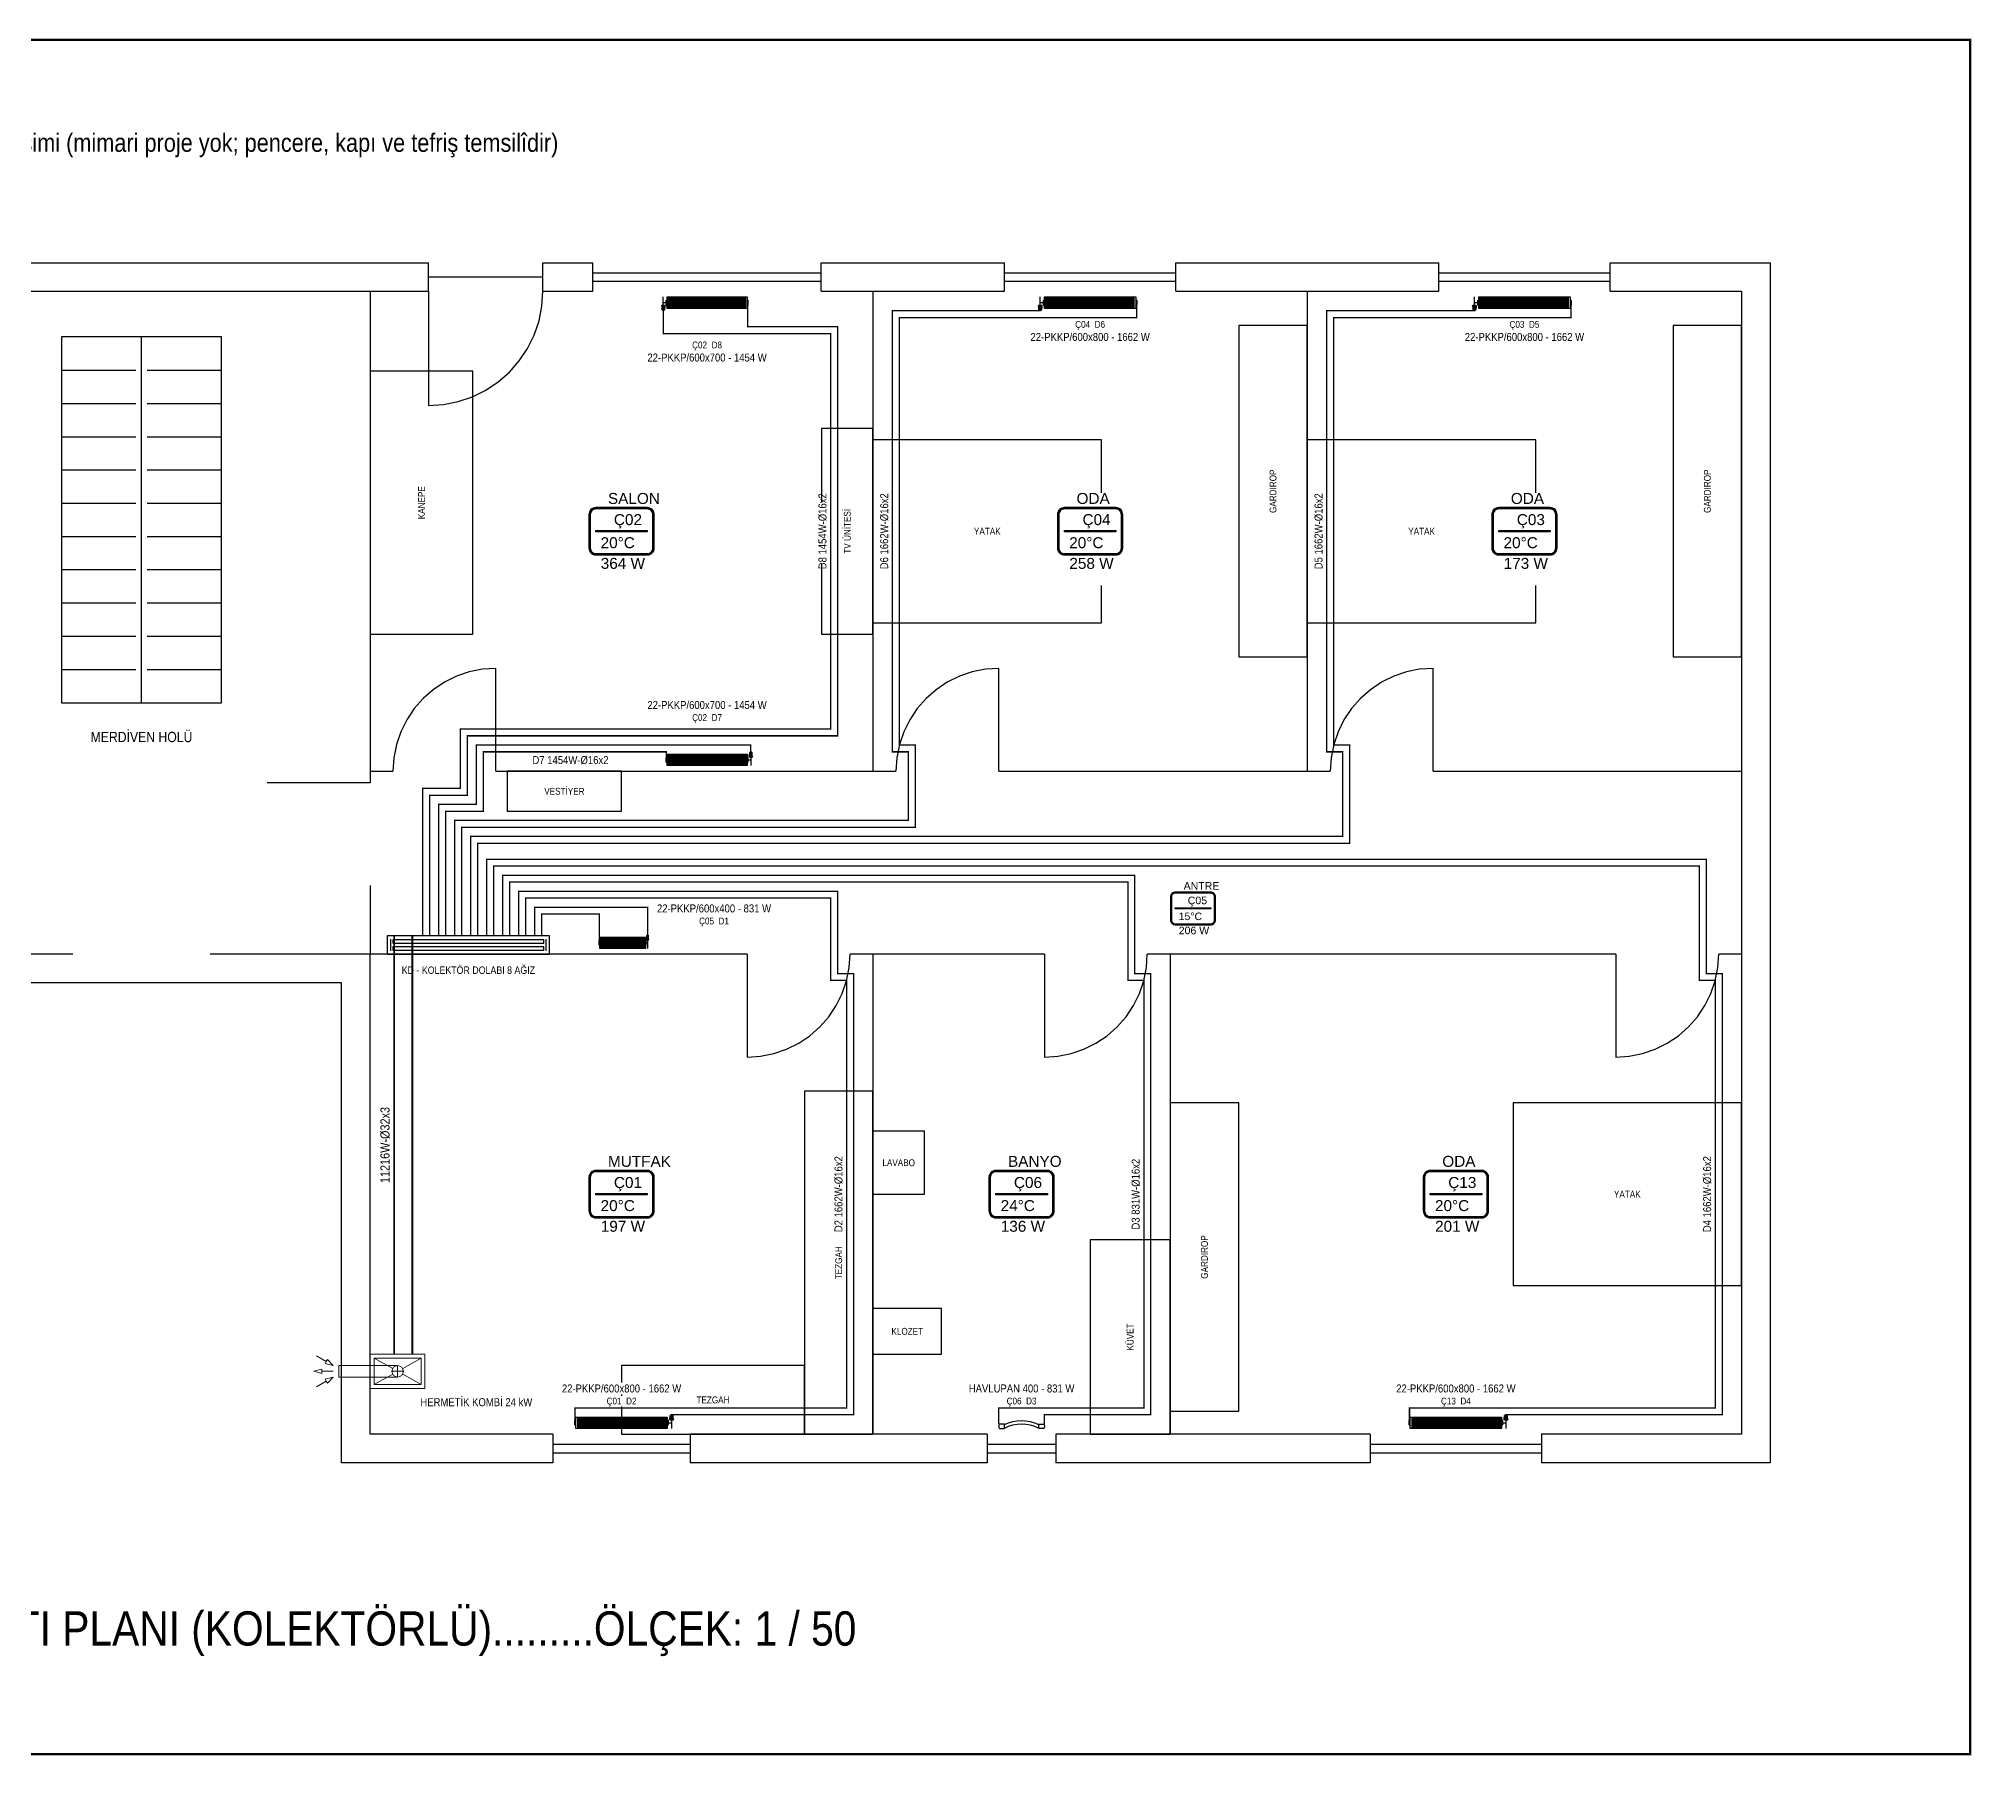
# Model space of a CAD drawing. Header units: centimetres. Extents: x -61 to 10101, y -10955 to 1521.
# Drawn here: x 8410 to 10101, y 19 to 1521 of the extents above; entities that cross this region are included whole.
import ezdxf
from ezdxf.enums import TextEntityAlignment as Align

# ---------------------------------------------------------------- set-up
doc = ezdxf.new("R2010")
doc.units = ezdxf.units.CM
doc.linetypes.add('DASHED', pattern=[1.524, 1.27, -0.254])
for name, color, linetype in [('MTY-ISIKAYBIMAHAL', 2, 'Continuous'), ('MTY-RADYATÖR', 2, 'Continuous'), ('MTY-TEFRIS', 15, 'Continuous'), ('MTY-TEFRIS-CIKTI', 250, 'Continuous'), ('ROTAS-BASLIK', 7, 'Continuous'), ('ROTAS-CIHAZ', 135, 'Continuous'), ('ROTAS-DENEME', 1, 'Continuous'), ('ROTAS-ISITMA-CAP', 41, 'Continuous'), ('ROTAS-ISITMA-DONUS', 30, 'DASHED'), ('ROTAS-ISITMA-GIDIS', 10, 'Continuous'), ('ROTAS-ISITMA-KOLEKTOR', 6, 'Continuous'), ('ROTAS-MAHAL', 2, 'Continuous'), ('ROTAS-MASKE', 7, 'Continuous'), ('ROTAS-MIMARI-PENCERE', 4, 'Continuous'), ('ROTAS-MIMARI-TEFRIS', 9, 'Continuous'), ('ROTAS-MIMARI-TEMSILI', 8, 'Continuous'), ('ROTAS-PAFTA', 7, 'Continuous'), ('ROTAS-RADYATOR', 2, 'Continuous')]:
    doc.layers.add(name, color=color, linetype=linetype)
doc.styles.add('MTYCAPLT', font='arial.ttf', dxfattribs={"width": 0.65, "height": 1})
doc.styles.add('ROTAS', font='arial.ttf')

# ---------------------------------------------------------------- blocks, each defined once
blk = doc.blocks.new('ROTAS-KOLEKTOR-DOLABI-8')
for p, q in [((3, 3), (3, 13)), ((139, 3), (139, 13))]:
    blk.add_line(p, q)
for points in [[(0, 0), (142, 0), (142, 16), (0, 16)], [(5, 9.5), (137, 9.5), (137, 12.5), (5, 12.5)], [(5, 3.5), (137, 3.5), (137, 6.5), (5, 6.5)]]:
    blk.add_lwpolyline(points, close=True)
blk = doc.blocks.new('MTY-RADYATOR Panel')
at = {"layer": 'MTY-RADYATÖR', "color": 15}
for p, q in [((-1.9, 8.2), (-1.4, 11.2)), ((-1.9, 8.2), (1.9, 8.2)), ((1.9, 8), (-1.9, 8)), ((-1.4, 11.2), (1.4, 11.2)), ((-1.3, 11.2), (-1.3, 8.2)), ((-1.1, 11.7), (1.1, 11.7)), ((-1.1, 7.2), (1.1, 7.2)), ((-0.7, 11.2), (-0.7, 8.2)), ((-0.6, 11.9), (0.6, 11.9)), ((0, 11.2), (0, 8.2)), ((0.6, 11.2), (0.6, 8.2)), ((1.3, 11.2), (1.3, 8.2)), ((1.9, 8.2), (1.4, 11.2)), ((3.4, 6.9), (3.8, 6.9)), ((3.4, 3.1), (3.4, 6.9)), ((3.4, 6.3), (3.8, 6.3)), ((3.4, 3.7), (3.8, 3.7)), ((3.4, 3.1), (3.8, 3.1)), ((3.8, 2.8), (3.8, 7.2)), ((3.8, 7.2), (4, 7.2)), ((3.8, 2.8), (4, 2.8)), ((4, 7.2), (4.4, 7.3)), ((4, 2.8), (4, 7.2)), ((4, 2.8), (4.4, 2.7)), ((105.3, 7.2), (104.9, 7.3)), ((105.3, 2.8), (104.9, 2.7)), ((105.3, 2.8), (105.3, 7.2)), ((105.5, 7.2), (105.3, 7.2)), ((105.5, 2.8), (105.3, 2.8)), ((105.5, 2.8), (105.5, 7.2)), ((105.9, 6.9), (105.5, 6.9)), ((105.9, 6.3), (105.5, 6.3)), ((105.9, 3.7), (105.5, 3.7)), ((105.9, 3.1), (105.5, 3.1)), ((105.9, 3.1), (105.9, 6.9))]:
    blk.add_line(p, q, dxfattribs=at)
at = {"layer": 'MTY-RADYATÖR', "color": 15, "ltscale": 0.3}
for p, q in [((0, 7.2), (0, 0)), ((3.8, 5), (0, 5))]:
    blk.add_line(p, q, dxfattribs=at)
at = {"layer": 'MTY-RADYATÖR'}
for p, q in [((5.7, 9), (5.7, 1)), ((6.7, 1), (6.7, 9)), ((7.2, 9), (7.2, 1)), ((8.2, 1), (8.2, 9)), ((8.7, 9), (8.7, 1)), ((9.7, 1), (9.7, 9)), ((10.2, 9), (10.2, 1)), ((11.2, 1), (11.2, 9)), ((11.7, 9), (11.7, 1)), ((12.7, 1), (12.7, 9)), ((13.2, 9), (13.2, 1)), ((14.2, 1), (14.2, 9)), ((14.7, 9), (14.7, 1)), ((15.7, 1), (15.7, 9)), ((16.2, 9), (16.2, 1)), ((17.2, 1), (17.2, 9)), ((17.7, 9), (17.7, 1)), ((18.7, 1), (18.7, 9)), ((19.2, 9), (19.2, 1)), ((20.2, 1), (20.2, 9)), ((20.7, 9), (20.7, 1)), ((21.7, 1), (21.7, 9)), ((22.2, 9), (22.2, 1)), ((23.2, 1), (23.2, 9)), ((23.7, 9), (23.7, 1)), ((24.7, 1), (24.7, 9)), ((25.2, 9), (25.2, 1)), ((26.2, 1), (26.2, 9)), ((26.7, 9), (26.7, 1)), ((27.7, 1), (27.7, 9)), ((28.2, 9), (28.2, 1)), ((29.2, 1), (29.2, 9)), ((29.7, 9), (29.7, 1)), ((30.7, 1), (30.7, 9)), ((31.2, 9), (31.2, 1)), ((32.2, 1), (32.2, 9)), ((32.7, 9), (32.7, 1)), ((33.7, 1), (33.7, 9)), ((34.2, 9), (34.2, 1)), ((35.2, 1), (35.2, 9)), ((35.7, 9), (35.7, 1)), ((36.7, 1), (36.7, 9)), ((37.2, 9), (37.2, 1)), ((38.2, 1), (38.2, 9)), ((38.7, 9), (38.7, 1)), ((39.7, 1), (39.7, 9)), ((40.2, 9), (40.2, 1)), ((41.2, 1), (41.2, 9)), ((41.7, 9), (41.7, 1)), ((42.7, 1), (42.7, 9)), ((43.2, 9), (43.2, 1)), ((44.2, 1), (44.2, 9)), ((44.7, 9), (44.7, 1)), ((45.7, 1), (45.7, 9)), ((46.2, 9), (46.2, 1)), ((47.2, 1), (47.2, 9)), ((47.7, 9), (47.7, 1)), ((48.7, 1), (48.7, 9)), ((49.2, 9), (49.2, 1)), ((50.2, 1), (50.2, 9)), ((50.7, 9), (50.7, 1)), ((51.7, 1), (51.7, 9)), ((52.2, 9), (52.2, 1)), ((53.2, 1), (53.2, 9)), ((53.7, 9), (53.7, 1)), ((54.7, 1), (54.7, 9)), ((55.2, 9), (55.2, 1)), ((56.2, 1), (56.2, 9)), ((56.7, 9), (56.7, 1)), ((57.7, 1), (57.7, 9)), ((58.2, 9), (58.2, 1)), ((59.2, 1), (59.2, 9)), ((59.7, 9), (59.7, 1)), ((60.7, 1), (60.7, 9)), ((61.2, 9), (61.2, 1)), ((62.2, 1), (62.2, 9)), ((62.7, 9), (62.7, 1)), ((63.7, 1), (63.7, 9)), ((64.2, 9), (64.2, 1)), ((65.2, 1), (65.2, 9)), ((65.7, 9), (65.7, 1)), ((66.7, 1), (66.7, 9)), ((67.2, 9), (67.2, 1)), ((68.2, 1), (68.2, 9)), ((68.7, 9), (68.7, 1)), ((69.7, 1), (69.7, 9)), ((70.2, 9), (70.2, 1)), ((71.2, 1), (71.2, 9)), ((71.7, 9), (71.7, 1)), ((72.7, 1), (72.7, 9)), ((73.2, 9), (73.2, 1)), ((74.2, 1), (74.2, 9)), ((74.7, 9), (74.7, 1)), ((75.7, 1), (75.7, 9)), ((76.2, 9), (76.2, 1)), ((77.2, 1), (77.2, 9)), ((77.7, 9), (77.7, 1)), ((78.7, 1), (78.7, 9)), ((79.2, 9), (79.2, 1)), ((80.2, 1), (80.2, 9)), ((80.7, 9), (80.7, 1)), ((81.7, 1), (81.7, 9)), ((82.2, 9), (82.2, 1)), ((83.2, 1), (83.2, 9)), ((83.7, 9), (83.7, 1)), ((84.7, 1), (84.7, 9)), ((85.2, 9), (85.2, 1)), ((86.2, 1), (86.2, 9)), ((86.7, 9), (86.7, 1)), ((87.7, 1), (87.7, 9)), ((88.2, 9), (88.2, 1)), ((89.2, 1), (89.2, 9)), ((89.7, 9), (89.7, 1)), ((90.7, 1), (90.7, 9)), ((91.2, 9), (91.2, 1)), ((92.2, 1), (92.2, 9)), ((92.7, 9), (92.7, 1)), ((93.7, 1), (93.7, 9)), ((94.2, 9), (94.2, 1)), ((95.2, 1), (95.2, 9)), ((95.7, 9), (95.7, 1)), ((96.7, 1), (96.7, 9)), ((97.2, 9), (97.2, 1)), ((98.2, 1), (98.2, 9)), ((98.7, 9), (98.7, 1)), ((99.7, 1), (99.7, 9)), ((100.2, 9), (100.2, 1)), ((101.2, 1), (101.2, 9)), ((101.7, 9), (101.7, 1)), ((102.7, 1), (102.7, 9))]:
    blk.add_line(p, q, dxfattribs=at)
at = {"layer": 'MTY-RADYATÖR', "color": 15}
blk.add_lwpolyline([(4.7, 0), (104.7, 0), (104.7, 10), (4.7, 10)], close=True, dxfattribs=at)
for centre, start, end in [((4.4, 7.5), 274, 350), ((4.4, 2.5), 10, 86), ((104.9, 7.5), 190, 266), ((104.9, 2.5), 94, 170)]:
    blk.add_arc(centre, 0.245, start, end, dxfattribs=at)
at = {"layer": 'MTY-RADYATÖR'}
for centre, start, end in [((6.2, 9), 0, 180), ((6.2, 1), 180, 0), ((7.7, 9), 0, 180), ((7.7, 1), 180, 0), ((9.2, 9), 0, 180), ((9.2, 1), 180, 0), ((10.7, 9), 0, 180), ((10.7, 1), 180, 0), ((12.2, 9), 0, 180), ((12.2, 1), 180, 0), ((13.7, 9), 0, 180), ((13.7, 1), 180, 0), ((15.2, 9), 0, 180), ((15.2, 1), 180, 0), ((16.7, 9), 0, 180), ((16.7, 1), 180, 0), ((18.2, 9), 0, 180), ((18.2, 1), 180, 0), ((19.7, 9), 0, 180), ((19.7, 1), 180, 0), ((21.2, 9), 0, 180), ((21.2, 1), 180, 0), ((22.7, 9), 0, 180), ((22.7, 1), 180, 0), ((24.2, 9), 0, 180), ((24.2, 1), 180, 0), ((25.7, 9), 0, 180), ((25.7, 1), 180, 0), ((27.2, 9), 0, 180), ((27.2, 1), 180, 0), ((28.7, 9), 0, 180), ((28.7, 1), 180, 0), ((30.2, 9), 0, 180), ((30.2, 1), 180, 0), ((31.7, 9), 0, 180), ((31.7, 1), 180, 0), ((33.2, 9), 0, 180), ((33.2, 1), 180, 0), ((34.7, 9), 0, 180), ((34.7, 1), 180, 0), ((36.2, 9), 0, 180), ((36.2, 1), 180, 0), ((37.7, 9), 0, 180), ((37.7, 1), 180, 0), ((39.2, 9), 0, 180), ((39.2, 1), 180, 0), ((40.7, 9), 0, 180), ((40.7, 1), 180, 0), ((42.2, 9), 0, 180), ((42.2, 1), 180, 0), ((43.7, 9), 0, 180), ((43.7, 1), 180, 0), ((45.2, 9), 0, 180), ((45.2, 1), 180, 0), ((46.7, 9), 0, 180), ((46.7, 1), 180, 0), ((48.2, 9), 0, 180), ((48.2, 1), 180, 0), ((49.7, 9), 0, 180), ((49.7, 1), 180, 0), ((51.2, 9), 0, 180), ((51.2, 1), 180, 0), ((52.7, 9), 0, 180), ((52.7, 1), 180, 0), ((54.2, 9), 0, 180), ((54.2, 1), 180, 0), ((55.7, 9), 0, 180), ((55.7, 1), 180, 0), ((57.2, 9), 0, 180), ((57.2, 1), 180, 0), ((58.7, 9), 0, 180), ((58.7, 1), 180, 0), ((60.2, 9), 0, 180), ((60.2, 1), 180, 0), ((61.7, 9), 0, 180), ((61.7, 1), 180, 0), ((63.2, 9), 0, 180), ((63.2, 1), 180, 0), ((64.7, 9), 0, 180), ((64.7, 1), 180, 0), ((66.2, 9), 0, 180), ((66.2, 1), 180, 0), ((67.7, 9), 0, 180), ((67.7, 1), 180, 0), ((69.2, 9), 0, 180), ((69.2, 1), 180, 0), ((70.7, 9), 0, 180), ((70.7, 1), 180, 0), ((72.2, 9), 0, 180), ((72.2, 1), 180, 0), ((73.7, 9), 0, 180), ((73.7, 1), 180, 0), ((75.2, 9), 0, 180), ((75.2, 1), 180, 0), ((76.7, 9), 0, 180), ((76.7, 1), 180, 0), ((78.2, 9), 0, 180), ((78.2, 1), 180, 0), ((79.7, 9), 0, 180), ((79.7, 1), 180, 0), ((81.2, 9), 0, 180), ((81.2, 1), 180, 0), ((82.7, 9), 0, 180), ((82.7, 1), 180, 0), ((84.2, 9), 0, 180), ((84.2, 1), 180, 0), ((85.7, 9), 0, 180), ((85.7, 1), 180, 0), ((87.2, 9), 0, 180), ((87.2, 1), 180, 0), ((88.7, 9), 0, 180), ((88.7, 1), 180, 0), ((90.2, 9), 0, 180), ((90.2, 1), 180, 0), ((91.7, 9), 0, 180), ((91.7, 1), 180, 0), ((93.2, 9), 0, 180), ((93.2, 1), 180, 0), ((94.7, 9), 0, 180), ((94.7, 1), 180, 0), ((96.2, 9), 0, 180), ((96.2, 1), 180, 0), ((97.7, 9), 0, 180), ((97.7, 1), 180, 0), ((99.2, 9), 0, 180), ((99.2, 1), 180, 0), ((100.7, 9), 0, 180), ((100.7, 1), 180, 0), ((102.2, 9), 0, 180), ((102.2, 1), 180, 0)]:
    blk.add_arc(centre, 0.5, start, end, dxfattribs=at)
at = {"layer": 'MTY-RADYATÖR', "color": 15}
for centre, major_axis, start_param, end_param in [((-1.1, 8), (0.584, 0.584), 2.161559, 3.926991), ((-0.6, 11), (0.584, 0.584), 0.785398, 2.161559), ((0.6, 11), (-0.584, 0.584), 4.121626, 5.497787), ((1.1, 8), (0.584, 0.584), 3.926991, 5.692422)]:
    blk.add_ellipse(centre, major_axis=major_axis, ratio=1, start_param=start_param, end_param=end_param, dxfattribs=at)
at = {"layer": 'MTY-RADYATÖR', "style": 'MTYCAPLT', "width": 0.65}
blk.add_attdef('RAD', text='', height=10, dxfattribs=at).set_placement((54.7, 22.5), align=Align.MIDDLE_CENTER)
at = {"layer": 'MTY-TEFRIS-CIKTI', "style": 'MTYCAPLT', "width": 0.65}
blk.add_attdef('NO', text='', height=6, dxfattribs=at).set_placement((54.7, 35), align=Align.MIDDLE_CENTER)
blk = doc.blocks.new('MTY-RADYATOR Banyopan')
at = {"layer": 'MTY-RADYATÖR', "color": 15}
for points in [[(-3, 0), (0, 0), (0, 3), (-3, 3, 0.414214), (-4, 2), (-4, 1, 0.414214)], [(27, 0), (24, 0), (24, 3), (27, 3, -0.414214), (28, 2), (28, 1, -0.414214)]]:
    blk.add_lwpolyline(points, format="xyb", close=True, dxfattribs=at)
at = {"layer": 'MTY-RADYATÖR'}
for centre, radius, start, end in [((12, -20.6), 26.2, 62.7637, 117.2363), ((12, -22.1), 25.4, 61.8807, 118.1193)]:
    blk.add_arc(centre, radius, start, end, dxfattribs=at)
at = {"layer": 'MTY-RADYATÖR', "style": 'MTYCAPLT', "width": 0.65}
blk.add_attdef('RAD', text='', height=10, dxfattribs=at).set_placement((12, 18), align=Align.MIDDLE_CENTER)
at = {"layer": 'MTY-TEFRIS-CIKTI', "style": 'MTYCAPLT', "width": 0.65}
blk.add_attdef('NO', text='', height=6, dxfattribs=at).set_placement((12, 30), align=Align.MIDDLE_CENTER)
blk = doc.blocks.new('MTY-KOMBİ')
at = {"layer": 'MTY-TEFRIS', "color": 1, "lineweight": 20, "ltscale": 40}
for p, q in [((19.5, 17.5), (3.4, 26.6)), ((23.9, 20), (23.9, 10)), ((44.4, 26.6), (28.2, 17.5)), ((19.5, 12.5), (3.4, 3.4)), ((18.9, 15), (28.9, 15)), ((44.4, 3.4), (28.2, 12.5))]:
    blk.add_line(p, q, dxfattribs=at)
at = {"layer": 'MTY-TEFRIS', "color": 7, "lineweight": 20, "ltscale": 40}
for p, q in [((23.9, 20), (75.3, 20)), ((75.3, 20), (75.3, 10)), ((85.4, 25.3), (80.3, 20)), ((87.4, 21.8), (80.3, 20)), ((86.4, 23.6), (85.4, 25.3)), ((95, 28.6), (86.4, 23.6)), ((86.4, 23.6), (87.4, 21.8)), ((90.3, 15), (90.3, 17)), ((90.3, 17), (97.3, 15)), ((23.9, 10), (75.3, 10)), ((80.3, 15), (90.3, 15)), ((87.4, 8.2), (80.3, 10)), ((85.4, 4.7), (80.3, 10)), ((86.4, 6.5), (85.4, 4.7)), ((86.4, 6.5), (87.4, 8.2)), ((95, 1.4), (86.4, 6.5)), ((90.3, 15), (90.3, 13)), ((90.3, 13), (97.3, 15))]:
    blk.add_line(p, q, dxfattribs=at)
blk.add_lwpolyline([(0, 0), (47.8, 0), (47.8, 30), (0, 30)], close=True, dxfattribs=at)
at = {"layer": 'MTY-TEFRIS', "color": 1, "lineweight": 20, "ltscale": 40}
blk.add_lwpolyline([(3.4, 3.4), (44.4, 3.4), (44.4, 26.6), (3.4, 26.6)], close=True, dxfattribs=at)
at = {"layer": 'MTY-TEFRIS', "color": 7, "lineweight": 20, "ltscale": 40}
blk.add_circle((23.9, 15), 5, dxfattribs=at)
blk = doc.blocks.new('MTY-RADYATOR MAHAL')
at = {"layer": 'MTY-ISIKAYBIMAHAL', "color": 2}
for points in [[(-35.7, 18.4), (-35.7, -18.4, 0.414214), (-28.2, -25.9), (28.2, -25.9, 0.414214), (35.7, -18.4), (35.7, 18.4, 0.414214), (28.2, 25.9), (-28.2, 25.9, 0.414214)], [(-34.2, 18.4), (-34.2, -18.4, 0.414214), (-28.2, -24.4), (28.2, -24.4, 0.414214), (34.2, -18.4), (34.2, 18.4, 0.414214), (28.2, 24.4), (-28.2, 24.4, 0.414214)]]:
    blk.add_lwpolyline(points, format="xyb", close=True, dxfattribs=at)
at = {"layer": 'MTY-ISIKAYBIMAHAL', "color": 4}
for points in [[(-35.2, 18.4), (-35.2, -18.4, 0.414214), (-28.2, -25.4), (28.2, -25.4, 0.414214), (35.2, -18.4), (35.2, 18.4, 0.414214), (28.2, 25.4), (-28.2, 25.4, 0.414214)], [(-34.7, 18.4), (-34.7, -18.4, 0.414214), (-28.2, -24.9), (28.2, -24.9, 0.414214), (34.7, -18.4), (34.7, 18.4, 0.414214), (28.2, 24.9), (-28.2, 24.9, 0.414214)]]:
    blk.add_lwpolyline(points, format="xyb", close=True, dxfattribs=at)
at = {"layer": 'MTY-ISIKAYBIMAHAL', "color": 2}
blk.add_lwpolyline([(-28.2, 0.8), (28.2, 0.8), (28.2, -0.8), (-28.2, -0.8)], close=True, dxfattribs=at)
at = {"layer": 'MTY-ISIKAYBIMAHAL', "color": 1, "style": 'MTYCAPLT', "width": 0.65}
for tag, p in [('MAHAL_001', (-14.9, 29.8)), ('NO_001', (-8.3, 6.7))]:
    blk.add_attdef(tag, p, '', height=12, rotation=360, dxfattribs=at)
at = {"layer": 'MTY-ISIKAYBIMAHAL', "color": 4, "style": 'MTYCAPLT', "width": 0.65}
for tag, p in [('DERECE_001', (-22.8, -18.5)), ('ISIKAYBI_001', (-22.7, -41.1))]:
    blk.add_attdef(tag, p, '', height=12, rotation=360, dxfattribs=at)
blk.add_attdef('ALAN', text='', height=12, rotation=360, dxfattribs=at).set_placement((0, -50), align=Align.MIDDLE_CENTER)

msp = doc.modelspace()

# ---------------------------------------------------------------- linework, layer by layer
at = {"layer": 'ROTAS-ISITMA-DONUS', "ltscale": 0.4}
for points, const_width in [([(8752, 736), (8752, 859), (8785, 859), (8785, 911), (9109, 911), (9109, 1269), (9030.3, 1269), (9030.3, 1287.7)], 1.2), ([(8780, 736), (8780, 831), (9177, 831), (9177, 903), (9163, 903), (9163, 1277), (9370.6, 1277), (9370.6, 1287.7)], 1.2), ([(8794, 736), (8794, 817), (9557, 817), (9557, 903), (9543, 903), (9543, 1277), (9750.6, 1277), (9750.6, 1287.7)], 1.2), ([(8766, 736), (8766, 845), (8799, 845), (8799, 897), (8959.3, 897), (8959.3, 892.3)], 1.2), ([(8808, 736), (8808, 797), (9863, 797), (9863, 697), (9877, 697), (9877, 323), (9609.4, 323), (9609.4, 312.3)], 1.2), ([(8822, 736), (8822, 783), (9363, 783), (9363, 697), (9377, 697), (9377, 323), (9250, 323), (9250, 308.8)], 1.2), ([(8836, 736), (8836, 769), (9103, 769), (9103, 697), (9117, 697), (9117, 323), (8879.4, 323), (8879.4, 312.3)], 1.2), ([(8850, 736), (8850, 755), (8900.6, 755), (8900.6, 732.3)], 1.2), ([(8737, 370), (8737, 736)], 1.6)]:
    msp.add_lwpolyline(points, dxfattribs=dict(at, const_width=const_width))
at = {"layer": 'ROTAS-ISITMA-GIDIS'}
for points, const_width in [([(8746, 736), (8746, 865), (8779, 865), (8779, 917), (9103, 917), (9103, 1263), (8956.5, 1263), (8956.5, 1283)], 1.2), ([(8774, 736), (8774, 837), (9171, 837), (9171, 897), (9157, 897), (9157, 1283), (9286.2, 1283), (9286.2, 1283)], 1.2), ([(8788, 736), (8788, 823), (9551, 823), (9551, 897), (9537, 897), (9537, 1283), (9666.2, 1283), (9666.2, 1283)], 1.2), ([(8760, 736), (8760, 851), (8793, 851), (8793, 903), (9033.1, 903), (9033.1, 897)], 1.2), ([(8802, 736), (8802, 803), (9869, 803), (9869, 703), (9883, 703), (9883, 317), (9693.8, 317), (9693.8, 317)], 1.2), ([(8816, 736), (8816, 789), (9369, 789), (9369, 703), (9383, 703), (9383, 317), (9290, 317), (9290, 308.8)], 1.2), ([(8830, 736), (8830, 775), (9109, 775), (9109, 703), (9123, 703), (9123, 317), (8963.8, 317), (8963.8, 317)], 1.2), ([(8844, 736), (8844, 761), (8942.8, 761), (8942.8, 737)], 1.2), ([(8721, 370), (8721, 736)], 1.6)]:
    msp.add_lwpolyline(points, dxfattribs=dict(at, const_width=const_width))
at = {"layer": 'ROTAS-MIMARI-PENCERE'}
for points in [[(8751.2, 1300), (8751.2, 1325)], [(8851.2, 1300), (8851.2, 1325)], [(8894.8, 1300), (8894.8, 1325)], [(9094.8, 1300), (9094.8, 1325)], [(9255, 1300), (9255, 1325)], [(9405, 1300), (9405, 1325)], [(9635, 1300), (9635, 1325)], [(9785, 1300), (9785, 1325)], [(8751.2, 1312.5), (8851.2, 1312.5)], [(8894.8, 1316.2), (9094.8, 1316.2)], [(8894.8, 1308.8), (9094.8, 1308.8)], [(9255, 1316.2), (9405, 1316.2)], [(9255, 1308.8), (9405, 1308.8)], [(9635, 1316.2), (9785, 1316.2)], [(9635, 1308.8), (9785, 1308.8)], [(8860, 300), (8860, 275)], [(8860, 291.2), (8980, 291.2)], [(8980, 300), (8980, 275)], [(9240, 300), (9240, 275)], [(9240, 291.2), (9300, 291.2)], [(9300, 300), (9300, 275)], [(9575, 300), (9575, 275)], [(9575, 291.2), (9725, 291.2)], [(9725, 300), (9725, 275)], [(8860, 283.8), (8980, 283.8)], [(9240, 283.8), (9300, 283.8)], [(9575, 283.8), (9725, 283.8)]]:
    msp.add_lwpolyline(points, dxfattribs=at)
at = {"layer": 'ROTAS-MIMARI-TEFRIS'}
for points in [[(9460, 980), (9520, 980), (9520, 1270), (9460, 1270)], [(9840, 980), (9900, 980), (9900, 1270), (9840, 1270)], [(8700, 1000), (8790, 1000), (8790, 1230), (8700, 1230)], [(9095, 1000), (9140, 1000), (9140, 1180), (9095, 1180)], [(9140, 1010), (9340, 1010), (9340, 1170), (9140, 1170)], [(9520, 1010), (9720, 1010), (9720, 1170), (9520, 1170)], [(8820, 845), (8920, 845), (8920, 880), (8820, 880)], [(9080, 300), (9140, 300), (9140, 600), (9080, 600)], [(9400, 320), (9460, 320), (9460, 590), (9400, 590)], [(9700, 430), (9900, 430), (9900, 590), (9700, 590)], [(9140, 510), (9185, 510), (9185, 565), (9140, 565)], [(9330, 300), (9400, 300), (9400, 470), (9330, 470)], [(9140, 370), (9200, 370), (9200, 410), (9140, 410)], [(8920, 300), (9080, 300), (9080, 360), (8920, 360)]]:
    msp.add_lwpolyline(points, close=True, dxfattribs=at)
at = {"layer": 'ROTAS-MIMARI-TEMSILI'}
for points in [[(8248.8, 1325), (8751.2, 1325)], [(8851.2, 1325), (8894.8, 1325)], [(9094.8, 1325), (9255, 1325)], [(9405, 1325), (9635, 1325)], [(9785, 1325), (9925, 1325), (9925, 275), (9725, 275)], [(8300, 1300), (8700, 1300)], [(8700, 1300), (8751.2, 1300)], [(8700, 1300), (8700, 880)], [(8751.2, 1300), (8751.2, 1200)], [(8751.2, 1200), (8764.3, 1200.9), (8777.1, 1203.4), (8789.5, 1207.6), (8801.2, 1213.4), (8812.1, 1220.7), (8821.9, 1229.3), (8830.5, 1239.1), (8837.8, 1250), (8843.6, 1261.7), (8847.8, 1274.1), (8850.3, 1286.9), (8851.2, 1300)], [(8851.2, 1300), (8894.8, 1300)], [(9094.8, 1300), (9140, 1300)], [(9140, 1300), (9255, 1300)], [(9140, 1300), (9140, 880)], [(9405, 1300), (9520, 1300)], [(9520, 1300), (9635, 1300)], [(9520, 1300), (9520, 880)], [(9785, 1300), (9900, 1300)], [(9900, 1300), (9900, 880)], [(8500, 940), (8500, 1260)], [(8430, 1230.9), (8495, 1230.9)], [(8505, 1230.9), (8570, 1230.9)], [(8430, 1201.8), (8495, 1201.8)], [(8505, 1201.8), (8570, 1201.8)], [(8430, 1172.7), (8495, 1172.7)], [(8505, 1172.7), (8570, 1172.7)], [(8430, 1143.6), (8495, 1143.6)], [(8505, 1143.6), (8570, 1143.6)], [(8430, 1114.5), (8495, 1114.5)], [(8505, 1114.5), (8570, 1114.5)], [(8430, 1085.5), (8495, 1085.5)], [(8505, 1085.5), (8570, 1085.5)], [(8430, 1056.4), (8495, 1056.4)], [(8505, 1056.4), (8570, 1056.4)], [(8430, 1027.3), (8495, 1027.3)], [(8505, 1027.3), (8570, 1027.3)], [(8430, 998.2), (8495, 998.2)], [(8505, 998.2), (8570, 998.2)], [(8430, 969.1), (8495, 969.1)], [(8505, 969.1), (8570, 969.1)], [(8810, 970), (8798.3, 969.2), (8786.7, 966.9), (8775.6, 963.1), (8765, 957.9), (8755.2, 951.4), (8746.4, 943.6), (8738.6, 934.8), (8732.1, 925), (8726.9, 914.4), (8723.1, 903.3), (8720.8, 891.7), (8720, 880)], [(8810, 880), (8810, 970)], [(9250, 970), (9238.3, 969.2), (9226.7, 966.9), (9215.6, 963.1), (9205, 957.9), (9195.2, 951.4), (9186.4, 943.6), (9178.6, 934.8), (9172.1, 925), (9166.9, 914.4), (9163.1, 903.3), (9160.8, 891.7), (9160, 880)], [(9250, 880), (9250, 970)], [(9630, 970), (9618.3, 969.2), (9606.7, 966.9), (9595.6, 963.1), (9585, 957.9), (9575.2, 951.4), (9566.4, 943.6), (9558.6, 934.8), (9552.1, 925), (9546.9, 914.4), (9543.1, 903.3), (9540.8, 891.7), (9540, 880)], [(9630, 880), (9630, 970)], [(8700, 880), (8720, 880)], [(8700, 880), (8700, 870)], [(8810, 880), (9140, 880)], [(9140, 880), (9160, 880)], [(9250, 880), (9520, 880)], [(9520, 880), (9540, 880)], [(9630, 880), (9900, 880)], [(9900, 880), (9900, 720)], [(8700, 870), (8610, 870)], [(8700, 780), (8700, 720)], [(8440, 720), (8300, 720)], [(8700, 720), (8560, 720)], [(8700, 300), (8700, 720)], [(9030, 720), (8700, 720)], [(9030, 720), (9030, 630)], [(9030, 630), (9041.7, 630.8), (9053.3, 633.1), (9064.4, 636.9), (9075, 642.1), (9084.8, 648.6), (9093.6, 656.4), (9101.4, 665.2), (9107.9, 675), (9113.1, 685.6), (9116.9, 696.7), (9119.2, 708.3), (9120, 720)], [(9140, 720), (9120, 720)], [(9290, 720), (9140, 720)], [(9140, 720), (9140, 300)], [(9290, 720), (9290, 630)], [(9290, 630), (9301.7, 630.8), (9313.3, 633.1), (9324.4, 636.9), (9335, 642.1), (9344.8, 648.6), (9353.6, 656.4), (9361.4, 665.2), (9367.9, 675), (9373.1, 685.6), (9376.9, 696.7), (9379.2, 708.3), (9380, 720)], [(9400, 720), (9380, 720)], [(9790, 720), (9400, 720)], [(9400, 720), (9400, 300)], [(9790, 720), (9790, 630)], [(9790, 630), (9801.7, 630.8), (9813.3, 633.1), (9824.4, 636.9), (9835, 642.1), (9844.8, 648.6), (9853.6, 656.4), (9861.4, 665.2), (9867.9, 675), (9873.1, 685.6), (9876.9, 696.7), (9879.2, 708.3), (9880, 720)], [(9900, 720), (9880, 720)], [(9900, 720), (9900, 300)], [(8860, 275), (8675, 275), (8675, 695), (8325, 695), (8325, 275)], [(8860, 300), (8700, 300)], [(9140, 300), (8980, 300)], [(9240, 300), (9140, 300)], [(9400, 300), (9300, 300)], [(9575, 300), (9400, 300)], [(9900, 300), (9725, 300)], [(9240, 275), (8980, 275)], [(9575, 275), (9300, 275)]]:
    msp.add_lwpolyline(points, dxfattribs=at)
msp.add_lwpolyline([(8430, 940), (8570, 940), (8570, 1260), (8430, 1260)], close=True, dxfattribs=at)

# ---------------------------------------------------------------- block references
at = {"layer": 'ROTAS-CIHAZ', "rotation": 180}
msp.add_blockref('MTY-KOMBİ', (8748, 370), dxfattribs=at)
at = {"layer": 'ROTAS-ISITMA-KOLEKTOR'}
msp.add_blockref('ROTAS-KOLEKTOR-DOLABI-8', (8715, 720), dxfattribs=at)
at = {"layer": 'ROTAS-RADYATOR', "rotation": -180}
for p, xscale in [((8956.5, 1295), -0.7), ((9286.2, 1295), -0.8), ((9666.2, 1295), -0.8)]:
    msp.add_blockref('MTY-RADYATOR Panel', p, dxfattribs=dict(at, xscale=xscale))
at = {"layer": 'ROTAS-RADYATOR'}
for p, xscale in [((9033.1, 885), -0.7), ((8942.8, 725), -0.4), ((8963.8, 305), -0.8), ((9693.8, 305), -0.8)]:
    msp.add_blockref('MTY-RADYATOR Panel', p, dxfattribs=dict(at, xscale=xscale))
at = {"layer": 'ROTAS-RADYATOR', "xscale": -1.25, "yscale": 1.25}
msp.add_blockref('MTY-RADYATOR Banyopan', (9285, 305), dxfattribs=at)

# ---------------------------------------------------------------- texts
at = {"layer": 'ROTAS-MIMARI-TEFRIS', "color": 8, "style": 'ROTAS', "width": 0.85}
for s, p in [('GARDIROP', (9490, 1125)), ('GARDIROP', (9870, 1125)), ('KANEPE', (8745, 1115)), ('TV ÜNİTESİ', (9117.5, 1090)), ('GARDIROP', (9430, 455)), ('TEZGAH', (9110, 450)), ('KÜVET', (9365, 385))]:
    msp.add_text(s, height=6, rotation=90, dxfattribs=at).set_placement(p, align=Align.MIDDLE_CENTER)
for s, p in [('YATAK', (9240, 1090)), ('YATAK', (9620, 1090)), ('VESTİYER', (8870, 862.5)), ('LAVABO', (9162.5, 537.5)), ('YATAK', (9800, 510)), ('KLOZET', (9170, 390)), ('TEZGAH', (9000, 330))]:
    msp.add_text(s, height=6, dxfattribs=at).set_placement(p, align=Align.MIDDLE_CENTER)

# ---------------------------------------------------------------- wipeouts: each hides what was drawn before it
for points in [[(8137, 1418), (8855, 1418), (8855, 1442), (8137, 1442)], [(8465.7, 903.2), (8529.8, 903.2), (8529.8, 916.8), (8465.7, 916.8)], [(7964.8, 107.5), (9020.2, 107.5), (9020.2, 152.5), (7964.8, 152.5)]]:
    msp.add_wipeout(points).dxf.layer = 'ROTAS-MASKE'

# ---------------------------------------------------------------- next in the draw order: texts
at = {"layer": 'ROTAS-BASLIK', "style": 'ROTAS', "width": 0.85}
msp.add_text('ÇATI KATI RADYATÖR TESİSATI PLANI (KOLEKTÖRLÜ).........ÖLÇEK: 1 / 50', height=30, dxfattribs=at).set_placement((8500, 130), align=Align.MIDDLE_CENTER)
at = {"layer": 'ROTAS-DENEME', "style": 'ROTAS', "width": 0.85}
msp.add_text('DENEME – temsili mahal yerleşimi (mimari proje yok; pencere, kapı ve tefriş temsilîdir)', height=16, dxfattribs=at).set_placement((8500, 1430), align=Align.MIDDLE_CENTER)
at = {"layer": 'ROTAS-MIMARI-TEMSILI', "style": 'ROTAS', "width": 0.85}
msp.add_text('MERDİVEN HOLÜ', height=9, dxfattribs=at).set_placement((8500, 910), align=Align.MIDDLE_CENTER)

# ---------------------------------------------------------------- next in the draw order: wipeouts: each hides what was drawn before it
for points in [[(9283.7, 1254.8), (9372.8, 1254.8), (9372.8, 1265.2), (9283.7, 1265.2)], [(9663.7, 1254.8), (9752.8, 1254.8), (9752.8, 1265.2), (9663.7, 1265.2)], [(8948.5, 1236.8), (9037.6, 1236.8), (9037.6, 1247.2), (8948.5, 1247.2)], [(8948.8, 1042.8), (8948.8, 1123.6), (8891.2, 1123.6), (8891.2, 1042.8)], [(9358.8, 1042.8), (9358.8, 1123.6), (9301.2, 1123.6), (9301.2, 1042.8)], [(9738.8, 1042.8), (9738.8, 1123.6), (9681.2, 1123.6), (9681.2, 1042.8)], [(9101, 1061.5), (9101, 1115), (9090.5, 1115), (9090.5, 1061.5)], [(9155, 1061.5), (9155, 1115), (9144.5, 1115), (9144.5, 1061.5)], [(9535, 1061.5), (9535, 1115), (9524.5, 1115), (9524.5, 1061.5)], [(8948.5, 932.8), (9037.6, 932.8), (9037.6, 943.2), (8948.5, 943.2)], [(8846.8, 884.5), (8900.2, 884.5), (8900.2, 895), (8846.8, 895)], [(9439.8, 727.5), (9439.8, 783.1), (9400.2, 783.1), (9400.2, 727.5)], [(8956.3, 754.8), (9041.9, 754.8), (9041.9, 765.2), (8956.3, 765.2)], [(8738, 701.1), (8830.8, 701.1), (8830.8, 710.9), (8738, 710.9)], [(8719, 524.5), (8719, 577.5), (8707, 577.5), (8707, 524.5)], [(8948.8, 462.8), (8948.8, 543.6), (8891.2, 543.6), (8891.2, 462.8)], [(9298.8, 462.8), (9298.8, 543.6), (9241.2, 543.6), (9241.2, 462.8)], [(9678.8, 462.8), (9678.8, 543.6), (9621.2, 543.6), (9621.2, 462.8)], [(9115, 481.5), (9115, 535), (9104.5, 535), (9104.5, 481.5)], [(9375, 483.3), (9375, 533.2), (9364.5, 533.2), (9364.5, 483.3)], [(9875, 481.5), (9875, 535), (9864.5, 535), (9864.5, 481.5)], [(8873.7, 334.8), (8962.8, 334.8), (8962.8, 345.2), (8873.7, 345.2)], [(9230.8, 334.8), (9305.7, 334.8), (9305.7, 345.2), (9230.8, 345.2)], [(9603.7, 334.8), (9692.8, 334.8), (9692.8, 345.2), (9603.7, 345.2)], [(8742.2, 322.8), (8817.2, 322.8), (8817.2, 333.2), (8742.2, 333.2)]]:
    msp.add_wipeout(points).dxf.layer = 'ROTAS-MASKE'

# ---------------------------------------------------------------- next in the draw order: block references
at = {"layer": 'ROTAS-MAHAL'}
ref = msp.add_blockref('MTY-RADYATOR MAHAL', (8920, 1090), dxfattribs=dict(at, xscale=0.8, yscale=0.8))
ref.add_attrib('DERECE_001', '20°C', (8901.7, 1075.2), dxfattribs={"layer": 'MTY-ISIKAYBIMAHAL', "color": 4, "height": 9.6, "rotation": 360, "style": 'MTYCAPLT'})
ref.add_attrib('MAHAL_001', 'SALON', (8908.1, 1113.9), dxfattribs={"layer": 'MTY-ISIKAYBIMAHAL', "color": 1, "height": 9.6, "rotation": 360, "style": 'MTYCAPLT'})
ref.add_attrib('ISIKAYBI_001', '364 W', (8901.8, 1057.1), dxfattribs={"layer": 'MTY-ISIKAYBIMAHAL', "color": 4, "height": 9.6, "rotation": 360, "style": 'MTYCAPLT'})
ref.add_attrib('NO_001', 'Ç02', (8913.3, 1095.4), dxfattribs={"layer": 'MTY-ISIKAYBIMAHAL', "color": 1, "height": 9.6, "rotation": 360, "style": 'MTYCAPLT'})
ref = msp.add_blockref('MTY-RADYATOR MAHAL', (9330, 1090), dxfattribs=dict(at, xscale=0.8, yscale=0.8))
ref.add_attrib('DERECE_001', '20°C', (9311.7, 1075.2), dxfattribs={"layer": 'MTY-ISIKAYBIMAHAL', "color": 4, "height": 9.6, "rotation": 360, "style": 'MTYCAPLT'})
ref.add_attrib('MAHAL_001', 'ODA', (9318.1, 1113.9), dxfattribs={"layer": 'MTY-ISIKAYBIMAHAL', "color": 1, "height": 9.6, "rotation": 360, "style": 'MTYCAPLT'})
ref.add_attrib('ISIKAYBI_001', '258 W', (9311.8, 1057.1), dxfattribs={"layer": 'MTY-ISIKAYBIMAHAL', "color": 4, "height": 9.6, "rotation": 360, "style": 'MTYCAPLT'})
ref.add_attrib('NO_001', 'Ç04', (9323.3, 1095.4), dxfattribs={"layer": 'MTY-ISIKAYBIMAHAL', "color": 1, "height": 9.6, "rotation": 360, "style": 'MTYCAPLT'})
ref = msp.add_blockref('MTY-RADYATOR MAHAL', (9710, 1090), dxfattribs=dict(at, xscale=0.8, yscale=0.8))
ref.add_attrib('DERECE_001', '20°C', (9691.7, 1075.2), dxfattribs={"layer": 'MTY-ISIKAYBIMAHAL', "color": 4, "height": 9.6, "rotation": 360, "style": 'MTYCAPLT'})
ref.add_attrib('MAHAL_001', 'ODA', (9698.1, 1113.9), dxfattribs={"layer": 'MTY-ISIKAYBIMAHAL', "color": 1, "height": 9.6, "rotation": 360, "style": 'MTYCAPLT'})
ref.add_attrib('ISIKAYBI_001', '173 W', (9691.8, 1057.1), dxfattribs={"layer": 'MTY-ISIKAYBIMAHAL', "color": 4, "height": 9.6, "rotation": 360, "style": 'MTYCAPLT'})
ref.add_attrib('NO_001', 'Ç03', (9703.3, 1095.4), dxfattribs={"layer": 'MTY-ISIKAYBIMAHAL', "color": 1, "height": 9.6, "rotation": 360, "style": 'MTYCAPLT'})
ref = msp.add_blockref('MTY-RADYATOR MAHAL', (9420, 760), dxfattribs=dict(at, xscale=0.55, yscale=0.55))
ref.add_attrib('DERECE_001', '15°C', (9407.4, 749.8), dxfattribs={"layer": 'MTY-ISIKAYBIMAHAL', "color": 4, "height": 6.6, "rotation": 360, "style": 'MTYCAPLT'})
ref.add_attrib('MAHAL_001', 'ANTRE', (9411.8, 776.4), dxfattribs={"layer": 'MTY-ISIKAYBIMAHAL', "color": 1, "height": 6.6, "rotation": 360, "style": 'MTYCAPLT'})
ref.add_attrib('ISIKAYBI_001', '206 W', (9407.5, 737.4), dxfattribs={"layer": 'MTY-ISIKAYBIMAHAL', "color": 4, "height": 6.6, "rotation": 360, "style": 'MTYCAPLT'})
ref.add_attrib('NO_001', 'Ç05', (9415.4, 763.7), dxfattribs={"layer": 'MTY-ISIKAYBIMAHAL', "color": 1, "height": 6.6, "rotation": 360, "style": 'MTYCAPLT'})
ref = msp.add_blockref('MTY-RADYATOR MAHAL', (8920, 510), dxfattribs=dict(at, xscale=0.8, yscale=0.8))
ref.add_attrib('DERECE_001', '20°C', (8901.7, 495.2), dxfattribs={"layer": 'MTY-ISIKAYBIMAHAL', "color": 4, "height": 9.6, "rotation": 360, "style": 'MTYCAPLT'})
ref.add_attrib('MAHAL_001', 'MUTFAK', (8908.1, 533.9), dxfattribs={"layer": 'MTY-ISIKAYBIMAHAL', "color": 1, "height": 9.6, "rotation": 360, "style": 'MTYCAPLT'})
ref.add_attrib('ISIKAYBI_001', '197 W', (8901.8, 477.1), dxfattribs={"layer": 'MTY-ISIKAYBIMAHAL', "color": 4, "height": 9.6, "rotation": 360, "style": 'MTYCAPLT'})
ref.add_attrib('NO_001', 'Ç01', (8913.3, 515.4), dxfattribs={"layer": 'MTY-ISIKAYBIMAHAL', "color": 1, "height": 9.6, "rotation": 360, "style": 'MTYCAPLT'})
ref = msp.add_blockref('MTY-RADYATOR MAHAL', (9270, 510), dxfattribs=dict(at, xscale=0.8, yscale=0.8))
ref.add_attrib('DERECE_001', '24°C', (9251.7, 495.2), dxfattribs={"layer": 'MTY-ISIKAYBIMAHAL', "color": 4, "height": 9.6, "rotation": 360, "style": 'MTYCAPLT'})
ref.add_attrib('MAHAL_001', 'BANYO', (9258.1, 533.9), dxfattribs={"layer": 'MTY-ISIKAYBIMAHAL', "color": 1, "height": 9.6, "rotation": 360, "style": 'MTYCAPLT'})
ref.add_attrib('ISIKAYBI_001', '136 W', (9251.8, 477.1), dxfattribs={"layer": 'MTY-ISIKAYBIMAHAL', "color": 4, "height": 9.6, "rotation": 360, "style": 'MTYCAPLT'})
ref.add_attrib('NO_001', 'Ç06', (9263.3, 515.4), dxfattribs={"layer": 'MTY-ISIKAYBIMAHAL', "color": 1, "height": 9.6, "rotation": 360, "style": 'MTYCAPLT'})
ref = msp.add_blockref('MTY-RADYATOR MAHAL', (9650, 510), dxfattribs=dict(at, xscale=0.8, yscale=0.8))
ref.add_attrib('DERECE_001', '20°C', (9631.7, 495.2), dxfattribs={"layer": 'MTY-ISIKAYBIMAHAL', "color": 4, "height": 9.6, "rotation": 360, "style": 'MTYCAPLT'})
ref.add_attrib('MAHAL_001', 'ODA', (9638.1, 533.9), dxfattribs={"layer": 'MTY-ISIKAYBIMAHAL', "color": 1, "height": 9.6, "rotation": 360, "style": 'MTYCAPLT'})
ref.add_attrib('ISIKAYBI_001', '201 W', (9631.8, 477.1), dxfattribs={"layer": 'MTY-ISIKAYBIMAHAL', "color": 4, "height": 9.6, "rotation": 360, "style": 'MTYCAPLT'})
ref.add_attrib('NO_001', 'Ç13', (9643.3, 515.4), dxfattribs={"layer": 'MTY-ISIKAYBIMAHAL', "color": 1, "height": 9.6, "rotation": 360, "style": 'MTYCAPLT'})

# ---------------------------------------------------------------- next in the draw order: texts
at = {"layer": 'ROTAS-CIHAZ', "style": 'ROTAS', "width": 0.85}
msp.add_text('HERMETİK KOMBİ 24 kW', height=7, dxfattribs=at).set_placement((8744, 328), align=Align.MIDDLE_LEFT)
at = {"layer": 'ROTAS-ISITMA-CAP', "style": 'ROTAS', "width": 0.85}
for s, height, p in [('D8 1454W-Ø16x2', 7, (9095.8, 1090)), ('D6 1662W-Ø16x2', 7, (9149.8, 1090)), ('D5 1662W-Ø16x2', 7, (9529.8, 1090)), ('11216W-Ø32x3', 8, (8713, 553)), ('D2 1662W-Ø16x2', 7, (9109.8, 510)), ('D4 1662W-Ø16x2', 7, (9869.8, 510)), ('D3 831W-Ø16x2', 7, (9369.8, 510))]:
    msp.add_text(s, height=height, rotation=90, dxfattribs=at).set_placement(p, align=Align.MIDDLE_CENTER)
msp.add_text('D7 1454W-Ø16x2', height=7, dxfattribs=at).set_placement((8875.3, 889.8), align=Align.MIDDLE_CENTER)
at = {"layer": 'ROTAS-ISITMA-KOLEKTOR', "style": 'ROTAS', "width": 0.85}
msp.add_text('KD - KOLEKTÖR DOLABI 8 AĞIZ', height=6.5, dxfattribs=at).set_placement((8786, 706), align=Align.MIDDLE_CENTER)
at = {"layer": 'ROTAS-RADYATOR', "style": 'ROTAS', "width": 0.85}
for s, p in [('22-PKKP/600x800 - 1662 W', (9330, 1260)), ('22-PKKP/600x800 - 1662 W', (9710, 1260)), ('22-PKKP/600x700 - 1454 W', (8994.8, 1242)), ('22-PKKP/600x700 - 1454 W', (8994.8, 938)), ('22-PKKP/600x400 - 831 W', (9000.9, 760)), ('22-PKKP/600x800 - 1662 W', (8920, 340)), ('HAVLUPAN 400 - 831 W', (9270, 340)), ('22-PKKP/600x800 - 1662 W', (9650, 340))]:
    msp.add_text(s, height=7, dxfattribs=at).set_placement(p, align=Align.MIDDLE_CENTER)

# ---------------------------------------------------------------- next in the draw order: wipeouts: each hides what was drawn before it
for points in [[(9316.3, 1266.5), (9340.7, 1266.5), (9340.7, 1275.5), (9316.3, 1275.5)], [(9696.3, 1266.5), (9720.7, 1266.5), (9720.7, 1275.5), (9696.3, 1275.5)], [(8981.1, 1248.5), (9005.5, 1248.5), (9005.5, 1257.5), (8981.1, 1257.5)], [(8981.1, 922.5), (9005.5, 922.5), (9005.5, 931.5), (8981.1, 931.5)], [(8987.2, 744.5), (9011.6, 744.5), (9011.6, 753.5), (8987.2, 753.5)], [(8906.3, 324.5), (8930.7, 324.5), (8930.7, 333.5), (8906.3, 333.5)], [(9256.3, 324.5), (9280.7, 324.5), (9280.7, 333.5), (9256.3, 333.5)], [(9636.3, 324.5), (9660.7, 324.5), (9660.7, 333.5), (9636.3, 333.5)]]:
    msp.add_wipeout(points).dxf.layer = 'ROTAS-MASKE'

# ---------------------------------------------------------------- next in the draw order: linework, layer by layer
at = {"layer": 'ROTAS-PAFTA', "const_width": 2}
msp.add_lwpolyline([(6900, 20), (10100, 20), (10100, 1520), (6900, 1520)], close=True, dxfattribs=at)

# ---------------------------------------------------------------- next in the draw order: texts
at = {"layer": 'ROTAS-RADYATOR', "style": 'ROTAS', "width": 0.85}
for s, p in [('Ç04  D6', (9330, 1271)), ('Ç03  D5', (9710, 1271)), ('Ç02  D8', (8994.8, 1253)), ('Ç02  D7', (8994.8, 927)), ('Ç05  D1', (9000.9, 749)), ('Ç01  D2', (8920, 329)), ('Ç06  D3', (9270, 329)), ('Ç13  D4', (9650, 329))]:
    msp.add_text(s, height=6, dxfattribs=at).set_placement(p, align=Align.MIDDLE_CENTER)

doc.saveas('drawing.dxf')
